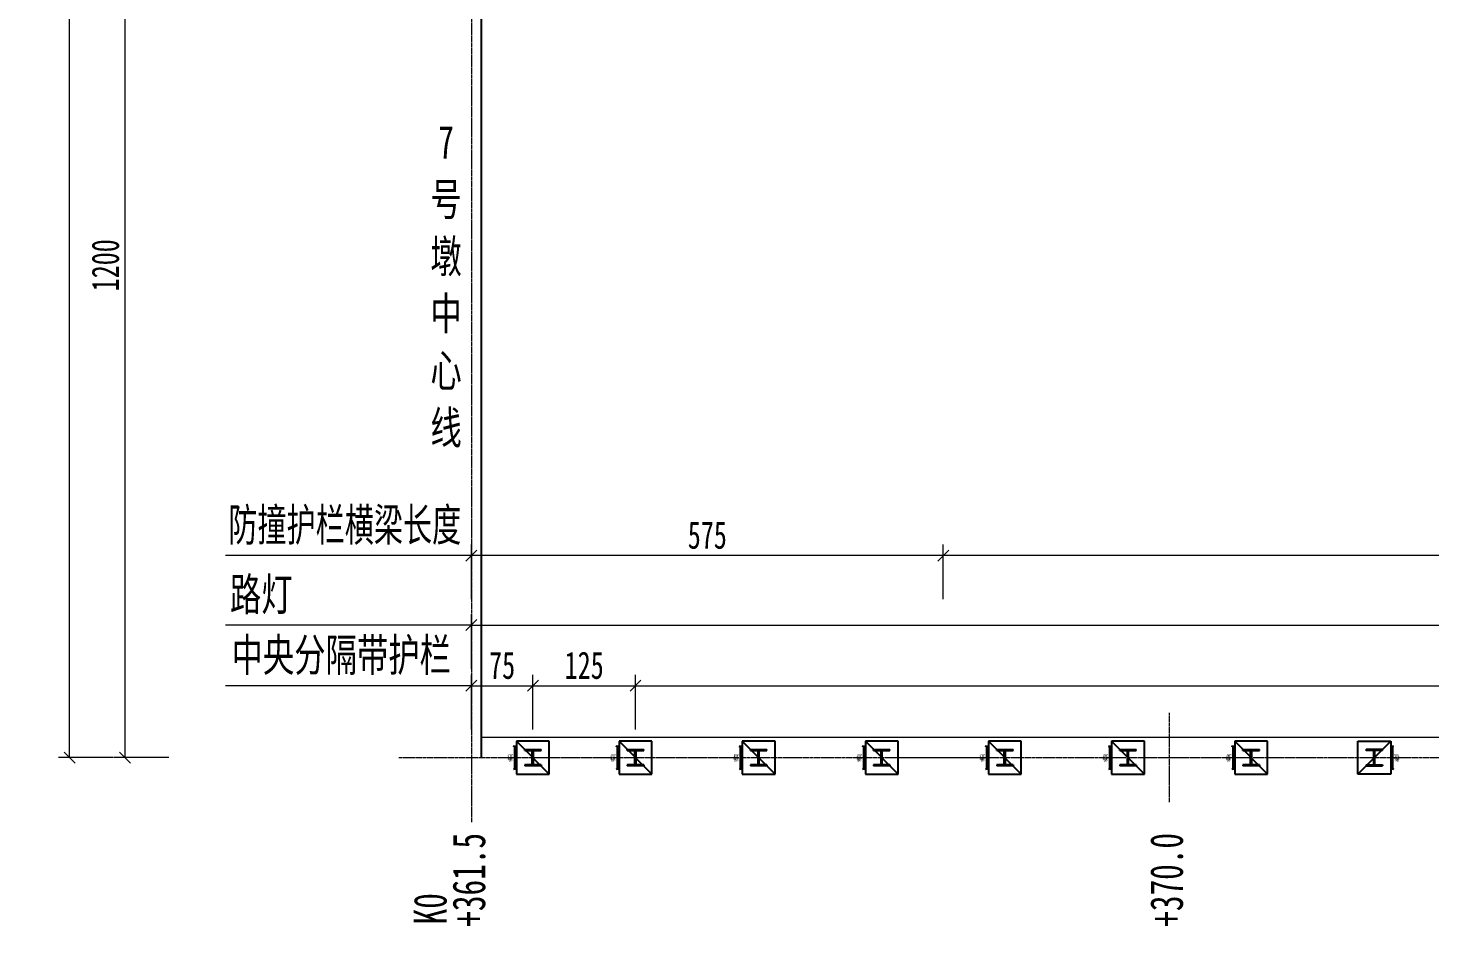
# Model space of a CAD drawing. Header units: millimetres. Extents: x -12405 to 67518, y -15959 to -2240.
# Drawn here: x -12405 to -10698, y -14766 to -13672 of the extents above; entities that cross this region are included whole.
import ezdxf
from ezdxf.enums import TextEntityAlignment as Align

# ---------------------------------------------------------------- set-up
doc = ezdxf.new("R2010")
doc.units = ezdxf.units.MM
doc.linetypes.add('CENTER2', pattern=[28.575, 19.05, -3.175, 3.175, -3.175])
doc.layers.get('Defpoints').update_dxf_attribs({"color": 8})
for name, color, linetype, lineweight in [('中心线', 2, 'CENTER2', 15), ('文字', 7, 'Continuous', 15), ('细实线', 4, 'Continuous', 15), ('钢板单线', 6, 'Continuous', 25), ('钢板粗线', 1, 'Continuous', 25)]:
    doc.layers.add(name, color=color, linetype=linetype, lineweight=lineweight)
doc.styles.add('111', font='仿宋_GB2312.ttf', dxfattribs={"width": 0.7})
doc.styles.add('BM_Dim', font='仿宋_GB2312.ttf', dxfattribs={"width": 0.85})
doc.dimstyles.new('200', dxfattribs={"dimscale": 0, "dimtxt": 2.5, "dimasz": 1, "dimexe": 1, "dimexo": 1, "dimgap": 0.6, "dimtad": 1, "dimdec": 0, "dimdsep": 46, "dimtxsty": '111', "dimblk": 'OBLIQUE', "dimcen": 0, "dimclrd": 4, "dimclre": 4, "dimclrt": 4, "dimadec": 1, "dimazin": 2, "dimtfac": 1, "dimtdec": 0, "dimtix": 1, "dimtmove": 2, "dimatfit": 3, "dimfxl": 4, "dimfxlon": 1, "dimtolj": 1, "dimlwd": -1, "dimlwe": -1, "dimarcsym": 0})

# ---------------------------------------------------------------- blocks, each defined once
blk = doc.blocks.new('中护栏底座')
at = {"layer": 'Defpoints'}
for p, q in [((-20, 20), (20, -20)), ((-23.1, 12.8), (-22.4, 15)), ((-22.4, 15), (-22.4, -15)), ((-23.1, -12.8), (-22.4, -15))]:
    blk.add_line(p, q, dxfattribs=at)
at = {"layer": '钢板单线', "color": 1}
for p, q in [((20, 20), (-20, 20)), ((-20, 20), (-20, -20)), ((20, -20), (20, 20)), ((-10, 10), (10, 10)), ((-10, 8.6), (-10, 10)), ((-10, 8.6), (10, 8.6)), ((-0.7, -8.6), (-0.7, 8.6)), ((0.7, -8.6), (0.7, 8.6)), ((10, 8.6), (10, 10)), ((10, -8.6), (-10, -8.6)), ((-10, -8.6), (-10, -10)), ((10, -10), (-10, -10)), ((10, -8.6), (10, -10)), ((-20, -20), (20, -20))]:
    blk.add_line(p, q, dxfattribs=at)
at = {"layer": 'Defpoints', "style": 'BM_Dim', "width": 0.7}
blk.add_text('横向', height=5, rotation=90, dxfattribs=at).set_placement((-24.8, -0.3), align=Align.CENTER)
blk = doc.blocks.new('_Oblique')
at = {"color": 0, "linetype": 'ByBlock', "lineweight": -2}
blk.add_line((-0.5, -0.5), (0.5, 0.5), dxfattribs=at)
blk = doc.blocks.new('*D23')
at = {"layer": 'Defpoints', "color": 0, "transparency": 16777216}
for p in [(-11790.4, -14473), (-11865.4, -14560.7), (-11790.4, -14560.7)]:
    blk.add_point(p, dxfattribs=at)
at = {"layer": '细实线', "color": 4, "transparency": 16777216}
for p, q in [((-11865.4, -14526.3), (-11865.4, -14459.7)), ((-11790.4, -14526.3), (-11790.4, -14459.7)), ((-11865.4, -14473), (-11790.4, -14473))]:
    blk.add_line(p, q, dxfattribs=at)
at = {"layer": '细实线', "color": 4, "transparency": 16777216, "xscale": 13.33333333333333, "yscale": 13.33333333333333, "zscale": 13.33333333333333, "rotation": 180}
blk.add_blockref('_Oblique', (-11865.4, -14473), dxfattribs=at)
at = {"layer": '细实线', "color": 4, "transparency": 16777216, "xscale": 13.33333333333333, "yscale": 13.33333333333333, "zscale": 13.33333333333333}
blk.add_blockref('_Oblique', (-11790.4, -14473), dxfattribs=at)
at = {"layer": '细实线', "color": 4, "transparency": 16777216, "insert": (-11827.9, -14448.3), "char_height": 33.33, "attachment_point": 5, "style": '111'}
blk.add_mtext('\\A1;75', dxfattribs=at)
blk = doc.blocks.new('*D24')
at = {"layer": 'Defpoints', "color": 0, "transparency": 16777216}
for p in [(-9265.4, -14473), (-11665.4, -14560.7), (-9265.4, -14560.7)]:
    blk.add_point(p, dxfattribs=at)
at = {"layer": '细实线', "color": 4, "transparency": 16777216}
for p, q in [((-11665.4, -14526.3), (-11665.4, -14459.7)), ((-9265.4, -14526.3), (-9265.4, -14459.7)), ((-11665.4, -14473), (-9265.4, -14473))]:
    blk.add_line(p, q, dxfattribs=at)
at = {"layer": '细实线', "color": 4, "transparency": 16777216, "xscale": 13.33333333333333, "yscale": 13.33333333333333, "zscale": 13.33333333333333, "rotation": 180}
blk.add_blockref('_Oblique', (-11665.4, -14473), dxfattribs=at)
at = {"layer": '细实线', "color": 4, "transparency": 16777216, "xscale": 13.33333333333333, "yscale": 13.33333333333333, "zscale": 13.33333333333333}
blk.add_blockref('_Oblique', (-9265.4, -14473), dxfattribs=at)
at = {"layer": '细实线', "color": 4, "transparency": 16777216, "insert": (-10465.4, -14448.3), "char_height": 33.33, "attachment_point": 5, "style": '111'}
blk.add_mtext('\\A1;16×150', dxfattribs=at)
blk = doc.blocks.new('*D55')
at = {"layer": 'Defpoints', "color": 0, "transparency": 16777216}
for p in [(-9065.4, -14399.2), (-11865.4, -14560.7), (-9065.4, -14560.7)]:
    blk.add_point(p, dxfattribs=at)
at = {"layer": '细实线', "color": 4, "transparency": 16777216}
for p, q in [((-11865.4, -14452.5), (-11865.4, -14385.8)), ((-9065.4, -14452.5), (-9065.4, -14385.8)), ((-11865.4, -14399.2), (-9065.4, -14399.2))]:
    blk.add_line(p, q, dxfattribs=at)
at = {"layer": '细实线', "color": 4, "transparency": 16777216, "xscale": 13.33333333333333, "yscale": 13.33333333333333, "zscale": 13.33333333333333, "rotation": 180}
blk.add_blockref('_Oblique', (-11865.4, -14399.2), dxfattribs=at)
at = {"layer": '细实线', "color": 4, "transparency": 16777216, "xscale": 13.33333333333333, "yscale": 13.33333333333333, "zscale": 13.33333333333333}
blk.add_blockref('_Oblique', (-9065.4, -14399.2), dxfattribs=at)
at = {"layer": '细实线', "color": 4, "transparency": 16777216, "insert": (-10465.4, -14375.3), "char_height": 33.33, "attachment_point": 5, "style": '111'}
blk.add_mtext('\\A1;2800', dxfattribs=at)
blk = doc.blocks.new('*D66')
at = {"layer": 'Defpoints', "color": 0, "transparency": 16777216}
for p in [(-11290.4, -14314.4), (-11290.4, -14560.7), (-9790.4, -14560.7)]:
    blk.add_point(p, dxfattribs=at)
at = {"layer": '细实线', "color": 4, "transparency": 16777216}
for p, q in [((-11290.4, -14367.7), (-11290.4, -14301)), ((-9790.4, -14367.7), (-9790.4, -14301)), ((-9790.4, -14314.4), (-11290.4, -14314.4))]:
    blk.add_line(p, q, dxfattribs=at)
at = {"layer": '细实线', "color": 4, "transparency": 16777216, "xscale": 13.33333333333333, "yscale": 13.33333333333333, "zscale": 13.33333333333333, "rotation": 180}
blk.add_blockref('_Oblique', (-11290.4, -14314.4), dxfattribs=at)
at = {"layer": '细实线', "color": 4, "transparency": 16777216, "xscale": 13.33333333333333, "yscale": 13.33333333333333, "zscale": 13.33333333333333}
blk.add_blockref('_Oblique', (-9790.4, -14314.4), dxfattribs=at)
at = {"layer": '细实线', "color": 4, "transparency": 16777216, "insert": (-10540.4, -14289.7), "char_height": 33.33, "attachment_point": 5, "style": '111'}
blk.add_mtext('\\A1;2×750', dxfattribs=at)
blk = doc.blocks.new('*D67')
at = {"layer": 'Defpoints', "color": 0, "transparency": 16777216}
for p in [(-11865.4, -14314.4), (-11865.4, -14560.7), (-11290.4, -14560.7)]:
    blk.add_point(p, dxfattribs=at)
at = {"layer": '细实线', "color": 4, "transparency": 16777216}
for p, q in [((-11865.4, -14367.7), (-11865.4, -14301)), ((-11290.4, -14367.7), (-11290.4, -14301)), ((-11290.4, -14314.4), (-11865.4, -14314.4))]:
    blk.add_line(p, q, dxfattribs=at)
at = {"layer": '细实线', "color": 4, "transparency": 16777216, "xscale": 13.33333333333333, "yscale": 13.33333333333333, "zscale": 13.33333333333333, "rotation": 180}
blk.add_blockref('_Oblique', (-11865.4, -14314.4), dxfattribs=at)
at = {"layer": '细实线', "color": 4, "transparency": 16777216, "xscale": 13.33333333333333, "yscale": 13.33333333333333, "zscale": 13.33333333333333}
blk.add_blockref('_Oblique', (-11290.4, -14314.4), dxfattribs=at)
at = {"layer": '细实线', "color": 4, "transparency": 16777216, "insert": (-11577.9, -14289.7), "char_height": 33.33, "attachment_point": 5, "style": '111'}
blk.add_mtext('\\A1;575', dxfattribs=at)
blk = doc.blocks.new('*D70')
at = {"layer": 'Defpoints', "color": 0, "transparency": 16777216}
for p in [(-12287.2, -13360.7), (-11853.4, -13360.7), (-11853.4, -14560.7)]:
    blk.add_point(p, dxfattribs=at)
at = {"layer": '细实线', "color": 4, "transparency": 16777216}
for p, q in [((-12233.9, -13360.7), (-12300.5, -13360.7)), ((-12287.2, -14560.7), (-12287.2, -13360.7)), ((-12233.9, -14560.7), (-12300.5, -14560.7))]:
    blk.add_line(p, q, dxfattribs=at)
at = {"layer": '细实线', "color": 4, "transparency": 16777216, "xscale": 13.33333333333333, "yscale": 13.33333333333333, "zscale": 13.33333333333333}
for p, rotation in [((-12287.2, -13360.7), 90), ((-12287.2, -14560.7), 270)]:
    blk.add_blockref('_Oblique', p, dxfattribs=dict(at, rotation=rotation))
at = {"layer": '细实线', "color": 4, "transparency": 16777216, "insert": (-12311.1, -13960.7), "char_height": 33.33, "attachment_point": 5, "rotation": 90, "style": '111'}
blk.add_mtext('\\A1;1200', dxfattribs=at)
blk = doc.blocks.new('*D74')
at = {"layer": 'Defpoints', "color": 0, "transparency": 16777216}
for p in [(-12354.9, -12285.7), (-11853.4, -12285.7), (-11853.4, -14560.7)]:
    blk.add_point(p, dxfattribs=at)
at = {"layer": '细实线', "color": 4, "transparency": 16777216}
for p, q in [((-12301.5, -12285.7), (-12368.2, -12285.7)), ((-12354.9, -14560.7), (-12354.9, -12285.7)), ((-12301.5, -14560.7), (-12368.2, -14560.7))]:
    blk.add_line(p, q, dxfattribs=at)
at = {"layer": '细实线', "color": 4, "transparency": 16777216, "xscale": 13.33333333333333, "yscale": 13.33333333333333, "zscale": 13.33333333333333}
for p, rotation in [((-12354.9, -12285.7), 90), ((-12354.9, -14560.7), 270)]:
    blk.add_blockref('_Oblique', p, dxfattribs=dict(at, rotation=rotation))
at = {"layer": '细实线', "color": 4, "transparency": 16777216, "insert": (-12382.1, -13423.2), "char_height": 33.33, "attachment_point": 5, "rotation": 90, "style": '111'}
blk.add_mtext('\\A1;4550/2', dxfattribs=at)
blk = doc.blocks.new('*D139')
at = {"layer": 'Defpoints', "color": 0, "transparency": 16777216}
for p in [(-11665.4, -14473), (-11790.4, -14560.7), (-11665.4, -14560.7)]:
    blk.add_point(p, dxfattribs=at)
at = {"layer": '细实线', "color": 4, "transparency": 16777216}
for p, q in [((-11790.4, -14526.3), (-11790.4, -14459.7)), ((-11665.4, -14526.3), (-11665.4, -14459.7)), ((-11790.4, -14473), (-11665.4, -14473))]:
    blk.add_line(p, q, dxfattribs=at)
at = {"layer": '细实线', "color": 4, "transparency": 16777216, "xscale": 13.33333333333333, "yscale": 13.33333333333333, "zscale": 13.33333333333333, "rotation": 180}
blk.add_blockref('_Oblique', (-11790.4, -14473), dxfattribs=at)
at = {"layer": '细实线', "color": 4, "transparency": 16777216, "xscale": 13.33333333333333, "yscale": 13.33333333333333, "zscale": 13.33333333333333}
blk.add_blockref('_Oblique', (-11665.4, -14473), dxfattribs=at)
at = {"layer": '细实线', "color": 4, "transparency": 16777216, "insert": (-11727.9, -14448.3), "char_height": 33.33, "attachment_point": 5, "style": '111'}
blk.add_mtext('\\A1;125', dxfattribs=at)

msp = doc.modelspace()

# ---------------------------------------------------------------- linework, layer by layer
at = {"layer": '中心线', "ltscale": 0.15}
for p, q in [((-11865.4, -12216.4), (-11865.4, -14639.1)), ((-11015.4, -14506.2), (-11015.4, -14615.1)), ((-11953.7, -14560.7), (8685.7, -14560.7))]:
    msp.add_line(p, q, dxfattribs=at)
at = {"layer": '细实线'}
for p, q in [((-11865.4, -14314.4), (-12165.1, -14314.4)), ((-11865.4, -14399.2), (-12165.1, -14399.2)), ((-11865.4, -14473), (-12165.1, -14473)), ((-11853.4, -14535.7), (8522.6, -14535.7)), ((-11350.4, -14560.7), (-11230.4, -14560.7))]:
    msp.add_line(p, q, dxfattribs=at)
at = {"layer": '钢板粗线'}
msp.add_line((-11853.4, -12285.7), (-11853.4, -14560.7), dxfattribs=at)

# ---------------------------------------------------------------- block references
at = {"layer": '细实线'}
for p in [(-11790.4, -14560.7), (-11665.4, -14560.7), (-11515.4, -14560.7), (-11365.4, -14560.7), (-11215.4, -14560.7), (-11065.4, -14560.7), (-10915.4, -14560.7)]:
    msp.add_blockref('中护栏底座', p, dxfattribs=at)
at = {"layer": '细实线', "xscale": -1}
msp.add_blockref('中护栏底座', (-10765.4, -14560.7), dxfattribs=at)

# ---------------------------------------------------------------- texts
at = {"layer": '文字', "style": 'BM_Dim'}
for s, width, p in [('7', 0.7, (-11896.2, -13842.6)), ('号', 0.7, (-11896.2, -13912.2)), ('墩', 0.7, (-11896.2, -13981.8)), ('中', 0.7, (-11896.2, -14051.4)), ('心', 0.7, (-11896.2, -14121)), ('线', 0.7, (-11896.2, -14190.6)), ('防撞护栏横梁长度', 0.65, (-12019.6, -14308.9)), ('路灯', 0.7, (-12121.3, -14393.6)), ('中央分隔带护栏', 0.7, (-12023.9, -14467.5))]:
    msp.add_text(s, height=40, dxfattribs=dict(at, width=width)).set_placement(p, align=Align.BOTTOM_CENTER)
at = {"layer": '文字', "style": 'BM_Dim', "width": 0.7}
for s, p in [('+361.5', (-11836.5, -14709.6)), ('+370.0', (-10986.5, -14709.6)), ('K0', (-11883.6, -14744.8))]:
    msp.add_text(s, height=40, rotation=90, dxfattribs=at).set_placement(p, align=Align.BOTTOM_CENTER)

# ---------------------------------------------------------------- dimensions: what is measured, and where the dimension line sits
at = {"layer": '细实线'}
dim = msp.add_linear_dim(base=(-12354.9, -12285.7), p1=(-11853.4, -14560.7), p2=(-11853.4, -12285.7), angle=90, text='4550/2', dimstyle='200', override={"dimscale": 13.333333, "dimtxsty": '111', "dimblk": 'Oblique'}, dxfattribs=at)
dim.commit()
dim.dimension.update_dxf_attribs({"geometry": '*D74', "text_midpoint": (-12382.1, -13423.2)})
dim = msp.add_linear_dim(base=(-12287.2, -13360.7), p1=(-11853.4, -14560.7), p2=(-11853.4, -13360.7), angle=90, dimstyle='200', override={"dimscale": 13.333333, "dimblk": 'Oblique'}, dxfattribs=at)
dim.commit()
dim.dimension.update_dxf_attribs({"geometry": '*D70', "text_midpoint": (-12311.1, -13960.7)})
for base, p1, p2, override, picture, middle in [((-11865.4, -14314.4), (-11290.4, -14560.7), (-11865.4, -14560.7), {"dimscale": 13.333333, "dimblk": 'Oblique'}, '*D67', (-11577.9, -14289.7)), ((-9065.4, -14399.2), (-11865.4, -14560.7), (-9065.4, -14560.7), {"dimscale": 13.333333, "dimblk": 'Oblique'}, '*D55', (-10465.4, -14375.3)), ((-11790.4, -14473), (-11865.4, -14560.7), (-11790.4, -14560.7), {"dimscale": 13.333333}, '*D23', (-11827.9, -14448.3)), ((-11665.4, -14473), (-11790.4, -14560.7), (-11665.4, -14560.7), {"dimscale": 13.333333}, '*D139', (-11727.9, -14448.3))]:
    dim = msp.add_linear_dim(base=base, p1=p1, p2=p2, dimstyle='200', override=override, dxfattribs=at)
    dim.commit()
    dim.dimension.update_dxf_attribs({"geometry": picture, "text_midpoint": middle})
for base, p1, p2, text, override, picture, middle in [((-11290.4, -14314.4), (-9790.4, -14560.7), (-11290.4, -14560.7), '2×750', {"dimscale": 13.333333, "dimtxsty": '111', "dimblk": 'Oblique'}, '*D66', (-10540.4, -14289.7)), ((-9265.4, -14473), (-11665.4, -14560.7), (-9265.4, -14560.7), '16×150', {"dimscale": 13.333333, "dimtxsty": '111'}, '*D24', (-10465.4, -14448.3))]:
    dim = msp.add_linear_dim(base=base, p1=p1, p2=p2, text=text, dimstyle='200', override=override, dxfattribs=at)
    dim.commit()
    dim.dimension.update_dxf_attribs({"geometry": picture, "text_midpoint": middle})

doc.saveas('drawing.dxf')
